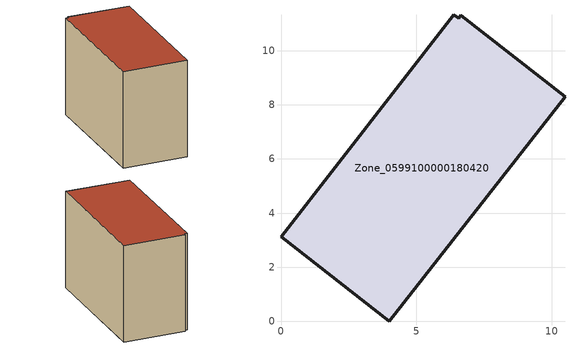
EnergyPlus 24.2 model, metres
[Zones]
Zone_0599100000180420
 floor ground (C_G): 6.64,11.3 10.49,8.3 4,0 0,3.13 6.38,11.33 6.56,11.2 z3.92
 wall outside (C_F): 4,0 10.49,8.3 6.64,11.3 6.56,11.2 6.38,11.33 0,3.13 4,0 z3.92:11.56
 roof outside (C_R): 10.49,8.3 6.64,11.3 6.56,11.2 6.38,11.33 0,3.13 4,0 z11.56
[BUILDING]
Pand.0599100000180420: North Axis=0; Terrain=City; Loads Convergence Tolerance Value=0.04; Temperature Convergence Tolerance Value=0.4; Solar Distribution=FullExterior; Maximum Number of Warmup Days=25; Minimum Number of Warmup Days=1
[Site:Location]
Rotterdam.The.Hague.AP_ZH_NLD Design_Conditions: Latitude=51.96; Longitude=4.45; Time Zone=1; Elevation=-4.5
[SITE:GROUNDTEMPERATURE:BUILDINGSURFACE]
18, 18, 18, 18, 18, 18, 18, 18, 18, 18, 18, 18
[MATERIAL] Thermal Absorptance=0.9; Solar Absorptance=0.7; Visible Absorptance=0.7
Name | Roughness | Thickness | Conductivity | Density | Specific Heat
G.TI.1975-1991 | MediumSmooth | 0.15 | 0.288461 | 540 | 1210
F.TI.1975-1991 | Rough | 0.3 | 0.230769 | 1920 | 840
R.TI.1975-1991 | MediumRough | 0.2 | 0.153846 | 1500 | 1000
[CONSTRUCTION]
C_G: G.TI.1975-1991
C_F: F.TI.1975-1991
C_R: R.TI.1975-1991
[ZONE]
Zone_0599100000180420: Type=1; Multiplier=1; Ceiling Height=Autocalculate; Volume=Autocalculate; Floor Area=autocalculate; Part of Total Floor Area=Yes
[ZONEINFILTRATION:DESIGNFLOWRATE]
Infil_Zone_0599100000180420: Zone or ZoneList or Space or SpaceList=Zone_0599100000180420; Schedule=AlwaysOn; Design Flow Rate Calculation Method=Flow/Area; Flow Rate per Floor Area=0.003; Constant Term Coefficient=1; Temperature Term Coefficient=0; Velocity Term Coefficient=0; Velocity Squared Term Coefficient=0
[HVACTEMPLATE:ZONE:IDEALLOADSAIRSYSTEM]
Zone_0599100000180420: Maximum Heating Supply Air Temperature=50; Minimum Cooling Supply Air Temperature=13; Maximum Heating Supply Air Humidity Ratio=0.0156; Minimum Cooling Supply Air Humidity Ratio=0.0077; Heating Limit=NoLimit; Cooling Limit=NoLimit; Dehumidification Control Type=ConstantSensibleHeatRatio; Cooling Sensible Heat Ratio=0.7; Dehumidification Setpoint=60; Humidification Control Type=None; Humidification Setpoint=30; Outdoor Air Method=None; Outdoor Air Flow Rate per Person=0.00944; Outdoor Air Flow Rate per Zone Floor Area=0; Outdoor Air Flow Rate per Zone=0; Demand Controlled Ventilation Type=None; Outdoor Air Economizer Type=NoEconomizer; Heat Recovery Type=None; Sensible Heat Recovery Effectiveness=0.7; Latent Heat Recovery Effectiveness=0.65
[ZONECONTROL:THERMOSTAT]
ThermostatControl_Zone_0599100000180420: Zone or ZoneList=Zone_0599100000180420; Control Type Schedule=DualSetpointControlType; Control 1=Thermostat_Zone_0599100000180420; Temperature Difference Between Cutout And Setpoint=0
[THERMOSTATSETPOINT:DUALSETPOINT]
Thermostat_Zone_0599100000180420: Heating Setpoint Temperature Schedule=HeatingSetpoint_Zone_0599100000180420; Cooling Setpoint Temperature Schedule=CoolingSetpoint_Zone_0599100000180420
[SCHEDULE:COMPACT]
HeatingSetpoint_Zone_0599100000180420: Through: 12/31, For: AllDays, Until: 24:00, 21
CoolingSetpoint_Zone_0599100000180420: Through: 12/31, For: AllDays, Until: 24:00, 24
DualSetpointControlType: Through: 12/31, For: AllDays, Until: 24:00, 4
AlwaysOn: Through: 12/31, For: AllDays, Until: 24:00, 1
